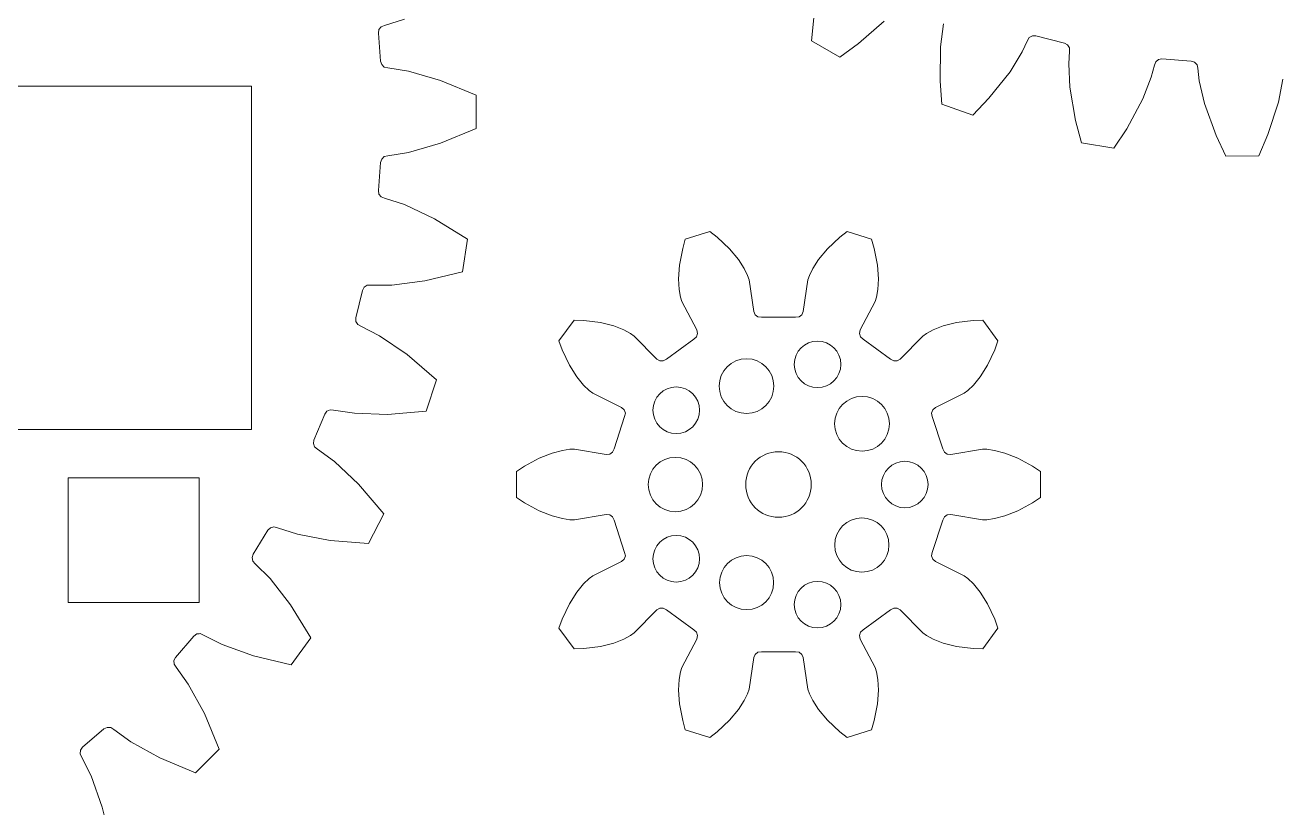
# Model space of a CAD drawing. Header units: millimetres. Extents: x -329 to 723, y 244 to 554.
# Drawn here: x -175.8 to -118.4, y 314.9 to 350.7 of the extents above; entities that cross this region are included whole.
import ezdxf

# ---------------------------------------------------------------- set-up
doc = ezdxf.new("R2010")
doc.units = ezdxf.units.MM

msp = doc.modelspace()

# ---------------------------------------------------------------- linework, layer by layer
at = {"color": 5, "lineweight": 0}
for p, q in [((-159.6, 350.467), (-159.498, 350.593)), ((-159.498, 350.593), (-159.346, 350.651)), ((-159.346, 350.651), (-158.432, 350.952)), ((-139.71, 351.009), (-139.813, 349.956)), ((-137.655, 349.83), (-136.484, 350.856)), ((-133.776, 350.731), (-133.915, 349.674)), ((-159.626, 350.306), (-159.6, 350.467)), ((-159.525, 349.02), (-159.626, 350.306)), ((-139.813, 349.956), (-138.511, 349.21)), ((-130.17, 349.451), (-129.929, 349.973)), ((-129.929, 349.973), (-129.845, 350.113)), ((-129.845, 350.113), (-129.703, 350.191)), ((-129.703, 350.191), (-129.54, 350.188)), ((-129.54, 350.188), (-128.239, 349.854)), ((-138.511, 349.21), (-137.655, 349.83)), ((-133.915, 349.674), (-133.93, 348.118)), ((-130.729, 348.544), (-130.17, 349.451)), ((-128.239, 349.854), (-128.095, 349.778)), ((-128.095, 349.778), (-128.008, 349.641)), ((-128.001, 349.478), (-128.041, 348.905)), ((-128.008, 349.641), (-128.001, 349.478)), ((-159.474, 348.866), (-159.525, 349.02)), ((-159.353, 348.757), (-159.474, 348.866)), ((-128.041, 348.905), (-127.989, 347.84)), ((-124.266, 348.289), (-124.121, 348.846)), ((-124.121, 348.846), (-124.063, 348.998)), ((-124.063, 348.998), (-123.937, 349.101)), ((-123.937, 349.101), (-123.777, 349.127)), ((-123.777, 349.127), (-122.437, 349.03)), ((-122.437, 349.03), (-122.282, 348.982)), ((-122.282, 348.982), (-122.172, 348.862)), ((-122.172, 348.862), (-122.136, 348.703)), ((-159.194, 348.724), (-159.353, 348.757)), ((-158.245, 348.569), (-159.194, 348.724)), ((-156.782, 348.146), (-158.245, 348.569)), ((-131.698, 347.326), (-130.729, 348.544)), ((-124.653, 347.296), (-124.266, 348.289)), ((-122.136, 348.703), (-122.073, 348.132)), ((-118.452, 347.154), (-118.248, 348.2)), ((-155.148, 347.467), (-156.782, 348.146)), ((-133.93, 348.118), (-133.844, 347.064)), ((-127.989, 347.84), (-127.727, 346.306)), ((-122.073, 348.132), (-121.832, 347.093)), ((-155.148, 345.946), (-155.148, 347.467)), ((-133.844, 347.064), (-132.429, 346.562)), ((-132.429, 346.562), (-131.698, 347.326)), ((-125.389, 345.925), (-124.653, 347.296)), ((-121.832, 347.093), (-121.3, 345.631)), ((-118.931, 345.673), (-118.452, 347.154)), ((-156.782, 345.267), (-155.148, 345.946)), ((-127.727, 346.306), (-127.454, 345.285)), ((-125.972, 345.043), (-125.389, 345.925)), ((-121.3, 345.631), (-120.848, 344.675)), ((-119.348, 344.702), (-118.931, 345.673)), ((-159.194, 344.69), (-158.245, 344.845)), ((-158.245, 344.845), (-156.782, 345.267)), ((-127.454, 345.285), (-125.972, 345.043)), ((-159.626, 343.107), (-159.525, 344.394)), ((-159.525, 344.394), (-159.474, 344.548)), ((-159.474, 344.548), (-159.353, 344.657)), ((-159.353, 344.657), (-159.194, 344.69)), ((-120.848, 344.675), (-119.348, 344.702)), ((-159.6, 342.947), (-159.626, 343.107)), ((-159.498, 342.821), (-159.6, 342.947)), ((-159.346, 342.763), (-159.498, 342.821)), ((-158.432, 342.461), (-159.346, 342.763)), ((-157.054, 341.815), (-158.432, 342.461)), ((-155.546, 340.889), (-157.054, 341.815)), ((-155.784, 339.386), (-155.546, 340.889)), ((-145.583, 340.876), (-145.703, 340.454)), ((-144.466, 341.239), (-145.583, 340.876)), ((-144.12, 340.968), (-144.466, 341.239)), ((-143.559, 340.44), (-144.12, 340.968)), ((-138.521, 340.968), (-139.083, 340.44)), ((-138.176, 341.239), (-138.521, 340.968)), ((-137.058, 340.876), (-138.176, 341.239)), ((-136.938, 340.454), (-137.058, 340.876)), ((-145.703, 340.454), (-145.847, 339.696)), ((-143.155, 339.955), (-143.559, 340.44)), ((-139.083, 340.44), (-139.486, 339.955)), ((-136.794, 339.696), (-136.938, 340.454)), ((-145.847, 339.696), (-145.889, 339.067)), ((-142.889, 339.543), (-143.155, 339.955)), ((-139.486, 339.955), (-139.752, 339.543)), ((-136.752, 339.067), (-136.794, 339.696)), ((-157.504, 338.972), (-155.784, 339.386)), ((-145.889, 339.067), (-145.862, 338.577)), ((-142.736, 339.227), (-142.889, 339.543)), ((-142.668, 339.029), (-142.736, 339.227)), ((-142.454, 337.577), (-142.668, 339.029)), ((-139.973, 339.029), (-140.187, 337.577)), ((-139.905, 339.227), (-139.973, 339.029)), ((-139.752, 339.543), (-139.905, 339.227)), ((-136.78, 338.577), (-136.752, 339.067)), ((-160.651, 337.283), (-160.35, 338.538)), ((-160.35, 338.538), (-160.276, 338.682)), ((-160.276, 338.682), (-160.139, 338.771)), ((-160.139, 338.771), (-159.977, 338.779)), ((-159.977, 338.779), (-159.015, 338.783)), ((-159.015, 338.783), (-157.504, 338.972)), ((-145.862, 338.577), (-145.8, 338.232)), ((-136.841, 338.232), (-136.78, 338.577)), ((-145.8, 338.232), (-145.739, 338.031)), ((-145.739, 338.031), (-145.058, 336.731)), ((-137.583, 336.731), (-136.903, 338.031)), ((-136.903, 338.031), (-136.841, 338.232)), ((-142.39, 337.428), (-142.454, 337.577)), ((-142.26, 337.331), (-142.39, 337.428)), ((-142.099, 337.311), (-142.26, 337.331)), ((-140.542, 337.311), (-142.099, 337.311)), ((-140.381, 337.331), (-140.542, 337.311)), ((-140.251, 337.428), (-140.381, 337.331)), ((-140.187, 337.577), (-140.251, 337.428)), ((-160.651, 337.12), (-160.651, 337.283)), ((-160.569, 336.98), (-160.651, 337.12)), ((-160.428, 336.899), (-160.569, 336.98)), ((-159.573, 336.458), (-160.428, 336.899)), ((-150.672, 337.178), (-151.362, 336.228)), ((-150.233, 337.163), (-150.672, 337.178)), ((-149.468, 337.065), (-150.233, 337.163)), ((-148.857, 336.91), (-149.468, 337.065)), ((-148.4, 336.733), (-148.857, 336.91)), ((-148.09, 336.568), (-148.4, 336.733)), ((-145.058, 336.731), (-145.022, 336.573)), ((-137.619, 336.573), (-137.583, 336.731)), ((-134.242, 336.733), (-134.551, 336.568)), ((-133.784, 336.91), (-134.242, 336.733)), ((-133.173, 337.065), (-133.784, 336.91)), ((-132.408, 337.163), (-133.173, 337.065)), ((-131.969, 337.178), (-132.408, 337.163)), ((-131.279, 336.228), (-131.969, 337.178)), ((-158.312, 335.604), (-159.573, 336.458)), ((-151.362, 336.228), (-151.212, 335.816)), ((-147.918, 336.447), (-148.09, 336.568)), ((-146.892, 335.399), (-147.918, 336.447)), ((-145.189, 336.307), (-146.448, 335.392)), ((-145.07, 336.418), (-145.189, 336.307)), ((-145.022, 336.573), (-145.07, 336.418)), ((-137.571, 336.418), (-137.619, 336.573)), ((-137.452, 336.307), (-137.571, 336.418)), ((-136.193, 335.392), (-137.452, 336.307)), ((-134.723, 336.447), (-135.749, 335.399)), ((-134.551, 336.568), (-134.723, 336.447)), ((-131.429, 335.816), (-131.279, 336.228)), ((-156.968, 334.454), (-158.312, 335.604)), ((-151.212, 335.816), (-150.883, 335.118)), ((-131.758, 335.118), (-131.429, 335.816)), ((-150.883, 335.118), (-150.547, 334.585)), ((-146.753, 335.315), (-146.892, 335.399)), ((-146.59, 335.313), (-146.753, 335.315)), ((-146.448, 335.392), (-146.59, 335.313)), ((-136.051, 335.313), (-136.193, 335.392)), ((-135.888, 335.315), (-136.051, 335.313)), ((-135.749, 335.399), (-135.888, 335.315)), ((-132.095, 334.585), (-131.758, 335.118)), ((-157.438, 333.007), (-156.968, 334.454)), ((-150.547, 334.585), (-150.237, 334.205)), ((-132.405, 334.205), (-132.095, 334.585)), ((-150.237, 334.205), (-149.984, 333.962)), ((-149.984, 333.962), (-149.816, 333.835)), ((-132.825, 333.835), (-132.657, 333.962)), ((-132.657, 333.962), (-132.405, 334.205)), ((-149.816, 333.835), (-148.502, 333.183)), ((-134.139, 333.183), (-132.825, 333.835)), ((-162.574, 331.691), (-162.081, 332.883)), ((-162.081, 332.883), (-161.985, 333.014)), ((-161.985, 333.014), (-161.836, 333.08)), ((-161.836, 333.08), (-161.675, 333.063)), ((-161.675, 333.063), (-160.724, 332.916)), ((-160.724, 332.916), (-159.202, 332.866)), ((-159.202, 332.866), (-157.438, 333.007)), ((-148.358, 332.763), (-148.839, 331.283)), ((-148.502, 333.183), (-148.38, 333.077)), ((-148.38, 333.077), (-148.327, 332.923)), ((-148.327, 332.923), (-148.358, 332.763)), ((-134.314, 332.923), (-134.262, 333.077)), ((-134.283, 332.763), (-134.314, 332.923)), ((-133.802, 331.283), (-134.283, 332.763)), ((-134.262, 333.077), (-134.139, 333.183)), ((-162.6, 331.53), (-162.574, 331.691)), ((-162.541, 331.378), (-162.6, 331.53)), ((-162.415, 331.276), (-162.541, 331.378)), ((-161.639, 330.708), (-162.415, 331.276)), ((-151.68, 331.095), (-152.266, 330.861)), ((-151.206, 331.221), (-151.68, 331.095)), ((-150.859, 331.269), (-151.206, 331.221)), ((-150.649, 331.273), (-150.859, 331.269)), ((-149.203, 331.027), (-150.649, 331.273)), ((-149.041, 331.042), (-149.203, 331.027)), ((-148.908, 331.135), (-149.041, 331.042)), ((-148.839, 331.283), (-148.908, 331.135)), ((-133.733, 331.135), (-133.802, 331.283)), ((-133.6, 331.042), (-133.733, 331.135)), ((-133.439, 331.027), (-133.6, 331.042)), ((-131.992, 331.273), (-133.439, 331.027)), ((-131.782, 331.269), (-131.992, 331.273)), ((-131.435, 331.221), (-131.782, 331.269)), ((-130.961, 331.095), (-131.435, 331.221)), ((-130.375, 330.861), (-130.961, 331.095)), ((-160.527, 329.667), (-161.639, 330.708)), ((-152.942, 330.491), (-153.306, 330.246)), ((-152.266, 330.861), (-152.942, 330.491)), ((-129.699, 330.491), (-130.375, 330.861)), ((-129.335, 330.246), (-129.699, 330.491)), ((-153.306, 330.246), (-153.306, 329.071)), ((-129.335, 329.071), (-129.335, 330.246)), ((-159.379, 328.32), (-160.527, 329.667)), ((-153.306, 329.071), (-152.942, 328.826)), ((-152.942, 328.826), (-152.266, 328.455)), ((-130.375, 328.455), (-129.699, 328.826)), ((-129.699, 328.826), (-129.335, 329.071)), ((-160.07, 326.965), (-159.379, 328.32)), ((-152.266, 328.455), (-151.68, 328.221)), ((-151.68, 328.221), (-151.206, 328.096)), ((-150.649, 328.044), (-149.203, 328.289)), ((-149.203, 328.289), (-149.041, 328.275)), ((-149.041, 328.275), (-148.908, 328.181)), ((-148.908, 328.181), (-148.839, 328.033)), ((-133.802, 328.033), (-133.733, 328.181)), ((-133.733, 328.181), (-133.6, 328.275)), ((-133.6, 328.275), (-133.439, 328.289)), ((-133.439, 328.289), (-131.992, 328.044)), ((-131.435, 328.096), (-130.961, 328.221)), ((-130.961, 328.221), (-130.375, 328.455)), ((-165.349, 326.468), (-164.675, 327.568)), ((-164.675, 327.568), (-164.56, 327.683)), ((-164.56, 327.683), (-164.403, 327.725)), ((-164.403, 327.725), (-164.246, 327.683)), ((-164.246, 327.683), (-163.33, 327.389)), ((-151.206, 328.096), (-150.859, 328.047)), ((-150.859, 328.047), (-150.649, 328.044)), ((-148.839, 328.033), (-148.358, 326.553)), ((-134.283, 326.553), (-133.802, 328.033)), ((-131.992, 328.044), (-131.782, 328.047)), ((-131.782, 328.047), (-131.435, 328.096)), ((-163.33, 327.389), (-161.834, 327.102)), ((-161.834, 327.102), (-160.07, 326.965)), ((-165.399, 326.314), (-165.349, 326.468)), ((-148.327, 326.394), (-148.38, 326.24)), ((-148.358, 326.553), (-148.327, 326.394)), ((-134.314, 326.394), (-134.283, 326.553)), ((-134.262, 326.24), (-134.314, 326.394)), ((-165.365, 326.155), (-165.399, 326.314)), ((-165.256, 326.034), (-165.365, 326.155)), ((-164.579, 325.351), (-165.256, 326.034)), ((-148.502, 326.133), (-149.816, 325.481)), ((-148.38, 326.24), (-148.502, 326.133)), ((-134.139, 326.133), (-134.262, 326.24)), ((-132.825, 325.481), (-134.139, 326.133)), ((-163.644, 324.149), (-164.579, 325.351)), ((-149.984, 325.355), (-150.237, 325.112)), ((-149.816, 325.481), (-149.984, 325.355)), ((-132.657, 325.355), (-132.825, 325.481)), ((-132.405, 325.112), (-132.657, 325.355)), ((-150.547, 324.732), (-150.883, 324.198)), ((-150.237, 325.112), (-150.547, 324.732)), ((-132.095, 324.732), (-132.405, 325.112)), ((-131.758, 324.198), (-132.095, 324.732)), ((-162.72, 322.639), (-163.644, 324.149)), ((-150.883, 324.198), (-151.212, 323.501)), ((-131.429, 323.501), (-131.758, 324.198)), ((-147.918, 322.869), (-146.892, 323.918)), ((-146.892, 323.918), (-146.753, 324.001)), ((-146.753, 324.001), (-146.59, 324.003)), ((-146.59, 324.003), (-146.448, 323.924)), ((-146.448, 323.924), (-145.189, 323.009)), ((-137.452, 323.009), (-136.193, 323.924)), ((-136.193, 323.924), (-136.051, 324.003)), ((-136.051, 324.003), (-135.888, 324.001)), ((-135.888, 324.001), (-135.749, 323.918)), ((-135.749, 323.918), (-134.723, 322.869)), ((-151.212, 323.501), (-151.362, 323.089)), ((-151.362, 323.089), (-150.672, 322.138)), ((-145.189, 323.009), (-145.07, 322.899)), ((-137.571, 322.899), (-137.452, 323.009)), ((-131.969, 322.138), (-131.279, 323.089)), ((-131.279, 323.089), (-131.429, 323.501)), ((-168.906, 321.744), (-168.068, 322.725)), ((-168.068, 322.725), (-167.937, 322.821)), ((-167.937, 322.821), (-167.824, 322.832)), ((-167.824, 322.832), (-167.775, 322.837)), ((-167.775, 322.837), (-167.627, 322.771)), ((-167.627, 322.771), (-166.768, 322.338)), ((-163.615, 321.409), (-162.72, 322.639)), ((-149.468, 322.251), (-148.857, 322.406)), ((-148.857, 322.406), (-148.4, 322.583)), ((-148.4, 322.583), (-148.09, 322.749)), ((-148.09, 322.749), (-147.918, 322.869)), ((-145.058, 322.585), (-145.739, 321.286)), ((-145.07, 322.899), (-145.022, 322.744)), ((-145.022, 322.744), (-145.058, 322.585)), ((-137.619, 322.744), (-137.571, 322.899)), ((-137.583, 322.585), (-137.619, 322.744)), ((-136.903, 321.286), (-137.583, 322.585)), ((-134.723, 322.869), (-134.551, 322.749)), ((-134.551, 322.749), (-134.242, 322.583)), ((-134.242, 322.583), (-133.784, 322.406)), ((-133.784, 322.406), (-133.173, 322.251)), ((-166.768, 322.338), (-165.336, 321.82)), ((-165.336, 321.82), (-163.615, 321.409)), ((-150.672, 322.138), (-150.233, 322.154)), ((-150.233, 322.154), (-149.468, 322.251)), ((-142.454, 321.739), (-142.39, 321.888)), ((-142.39, 321.888), (-142.26, 321.986)), ((-142.26, 321.986), (-142.099, 322.005)), ((-142.099, 322.005), (-140.542, 322.005)), ((-140.542, 322.005), (-140.381, 321.986)), ((-140.381, 321.986), (-140.251, 321.888)), ((-140.251, 321.888), (-140.187, 321.739)), ((-133.173, 322.251), (-132.408, 322.154)), ((-132.408, 322.154), (-131.969, 322.138)), ((-168.98, 321.599), (-168.906, 321.744)), ((-168.971, 321.437), (-168.98, 321.599)), ((-168.882, 321.301), (-168.971, 321.437)), ((-168.32, 320.52), (-168.882, 321.301)), ((-145.739, 321.286), (-145.8, 321.084)), ((-142.668, 320.288), (-142.454, 321.739)), ((-140.187, 321.739), (-139.973, 320.288)), ((-136.841, 321.084), (-136.903, 321.286)), ((-145.862, 320.739), (-145.889, 320.25)), ((-145.8, 321.084), (-145.862, 320.739)), ((-136.78, 320.739), (-136.841, 321.084)), ((-136.752, 320.25), (-136.78, 320.739)), ((-167.585, 319.187), (-168.32, 320.52)), ((-145.889, 320.25), (-145.847, 319.62)), ((-142.889, 319.774), (-142.736, 320.089)), ((-142.736, 320.089), (-142.668, 320.288)), ((-139.973, 320.288), (-139.905, 320.089)), ((-139.905, 320.089), (-139.752, 319.774)), ((-136.794, 319.62), (-136.752, 320.25)), ((-145.847, 319.62), (-145.703, 318.863)), ((-143.155, 319.361), (-142.889, 319.774)), ((-139.752, 319.774), (-139.486, 319.361)), ((-136.938, 318.863), (-136.794, 319.62)), ((-166.909, 317.551), (-167.585, 319.187)), ((-143.559, 318.877), (-143.155, 319.361)), ((-139.486, 319.361), (-139.083, 318.877)), ((-173.159, 317.635), (-172.178, 318.473)), ((-172.178, 318.473), (-172.033, 318.546)), ((-172.033, 318.546), (-171.871, 318.537)), ((-171.871, 318.537), (-171.735, 318.449)), ((-171.735, 318.449), (-170.954, 317.887)), ((-145.703, 318.863), (-145.583, 318.441)), ((-145.583, 318.441), (-144.466, 318.078)), ((-144.12, 318.348), (-143.559, 318.877)), ((-139.083, 318.877), (-138.521, 318.348)), ((-138.176, 318.078), (-137.058, 318.441)), ((-137.058, 318.441), (-136.938, 318.863)), ((-170.954, 317.887), (-169.621, 317.151)), ((-144.466, 318.078), (-144.12, 318.348)), ((-138.521, 318.348), (-138.176, 318.078)), ((-173.271, 317.341), (-173.254, 317.503)), ((-173.205, 317.193), (-173.271, 317.341)), ((-173.254, 317.503), (-173.159, 317.635)), ((-167.985, 316.475), (-166.909, 317.551)), ((-172.772, 316.334), (-173.205, 317.193)), ((-169.621, 317.151), (-167.985, 316.475)), ((-172.254, 314.902), (-172.772, 316.334)), ((-171.842, 313.181), (-172.254, 314.902))]:
    msp.add_line(p, q, dxfattribs=at)
at = {"color": 1, "lineweight": 0}
for p, q in [((-165.424, 347.879), (-178.124, 347.879)), ((-165.424, 332.179), (-165.424, 347.879)), ((-178.124, 332.179), (-173.824, 332.177)), ((-173.824, 332.177), (-167.824, 332.177)), ((-167.824, 332.177), (-165.424, 332.179)), ((-173.824, 329.966), (-167.824, 329.966)), ((-173.824, 328.23), (-173.824, 329.966)), ((-167.824, 329.966), (-167.824, 324.266)), ((-173.824, 324.266), (-173.824, 328.23)), ((-167.824, 324.266), (-173.824, 324.266))]:
    msp.add_line(p, q, dxfattribs=at)
for centre, radius in [((-139.535, 335.155), 1.066), ((-142.783, 334.159), 1.252), ((-145.996, 333.055), 1.066), ((-137.498, 332.436), 1.254), ((-141.321, 329.658), 1.5), ((-146.035, 329.658), 1.243), ((-135.541, 329.658), 1.066), ((-137.507, 326.888), 1.242), ((-145.996, 326.261), 1.066), ((-142.779, 325.171), 1.237), ((-139.535, 324.162), 1.066)]:
    msp.add_circle(centre, radius, dxfattribs=at)

doc.saveas('drawing.dxf')
